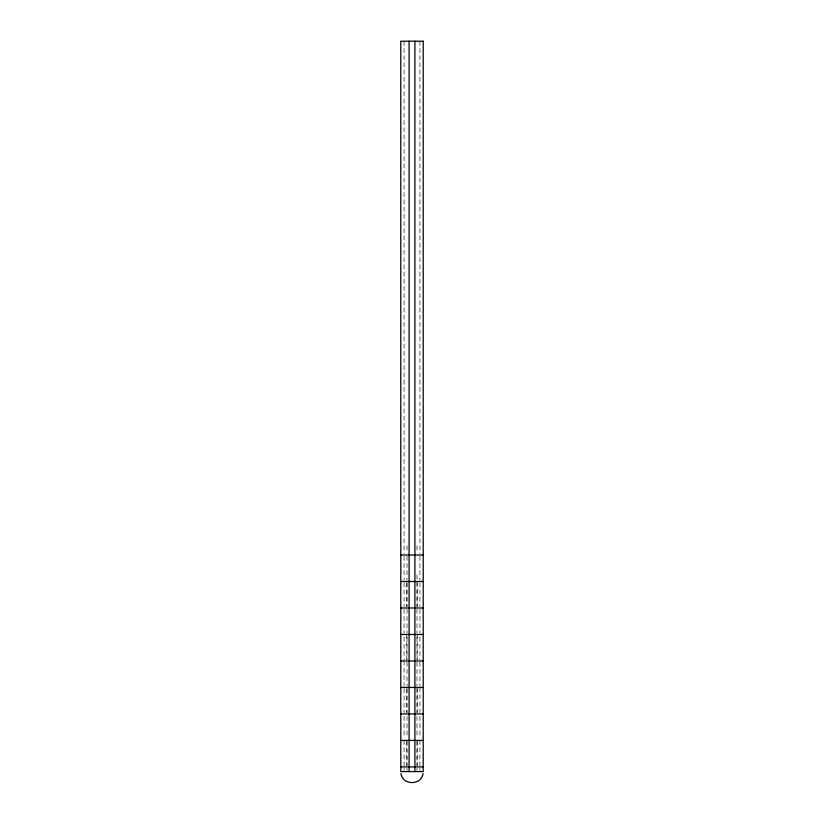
<?xml version="1.0" encoding="UTF-8"?>
<svg xmlns="http://www.w3.org/2000/svg" width="824" height="824" viewBox="0 0 824 824"><rect width="100%" height="100%" fill="white"/><g stroke="black" fill="none" stroke-linecap="round" stroke-linejoin="round"><path stroke-width="0.62" stroke-dasharray="4.12 3.09" d="M419.931 41.2L419.931 553.738M419.931 556.282L419.931 580.25M419.931 582.774L419.931 606.732M419.931 609.255L419.931 633.223M419.931 637.004L419.931 659.705M419.931 662.228L419.931 686.186M419.931 687.453L419.931 712.678M419.931 716.458L419.931 737.902M419.931 740.426L419.931 765.651M419.931 768.081L419.931 770.419M417.171 581.507L417.171 606.732M417.171 634.48L417.171 659.705M417.171 687.453L417.171 712.678M417.171 740.426L417.171 765.651M416.996 545.684L416.996 552.688M416.996 574.884L416.996 580.405M416.996 582.774L416.996 606.732M416.996 609.255L416.996 633.223M416.996 637.004L416.996 659.705M416.996 662.228L416.996 686.186M416.996 688.71L416.996 712.678M416.996 716.458L416.996 737.902M416.996 741.682L416.996 765.651M416.996 768.081L416.996 770.419M407.005 545.684L407.005 552.688M407.005 556.282L407.005 580.25M407.005 582.774L407.005 606.732M407.005 609.255L407.005 633.223M407.005 637.004L407.005 659.705M407.005 662.228L407.005 686.186M407.005 688.71L407.005 712.678M407.005 716.458L407.005 737.902M407.005 741.682L407.005 765.651M407.005 768.081L407.005 770.419M406.829 582.774L406.829 606.732M406.829 634.48L406.829 659.705M406.829 688.71L406.829 712.678M406.829 740.426L406.829 765.651M404.069 41.2L404.069 553.738M404.069 556.282L404.069 580.25M404.069 582.774L404.069 606.732M404.069 609.255L404.069 633.223M404.069 637.004L404.069 659.705M404.069 660.961L404.069 686.186M404.069 688.71L404.069 712.678M404.069 716.458L404.069 737.902M404.069 740.426L404.069 765.651M404.069 768.081L404.069 770.419"/><path stroke-width="1.24" d="M423.042 773.53C421.61 785.571 402.39 785.571 400.958 773.53M400.783 555.026L423.217 555.026M400.783 581.507L423.217 581.507M400.783 607.999L423.217 607.999M400.783 634.48L423.217 634.48M400.783 660.961L423.217 660.961M400.783 687.453L423.217 687.453M400.783 713.934L423.217 713.934M400.783 740.426L423.217 740.426M400.783 766.907L423.217 766.907M414.905 41.2L414.905 771.583M409.095 41.2L409.095 771.583M423.217 41.2L400.783 41.2L400.783 771.583L423.217 771.583L423.217 41.2"/></g></svg>
